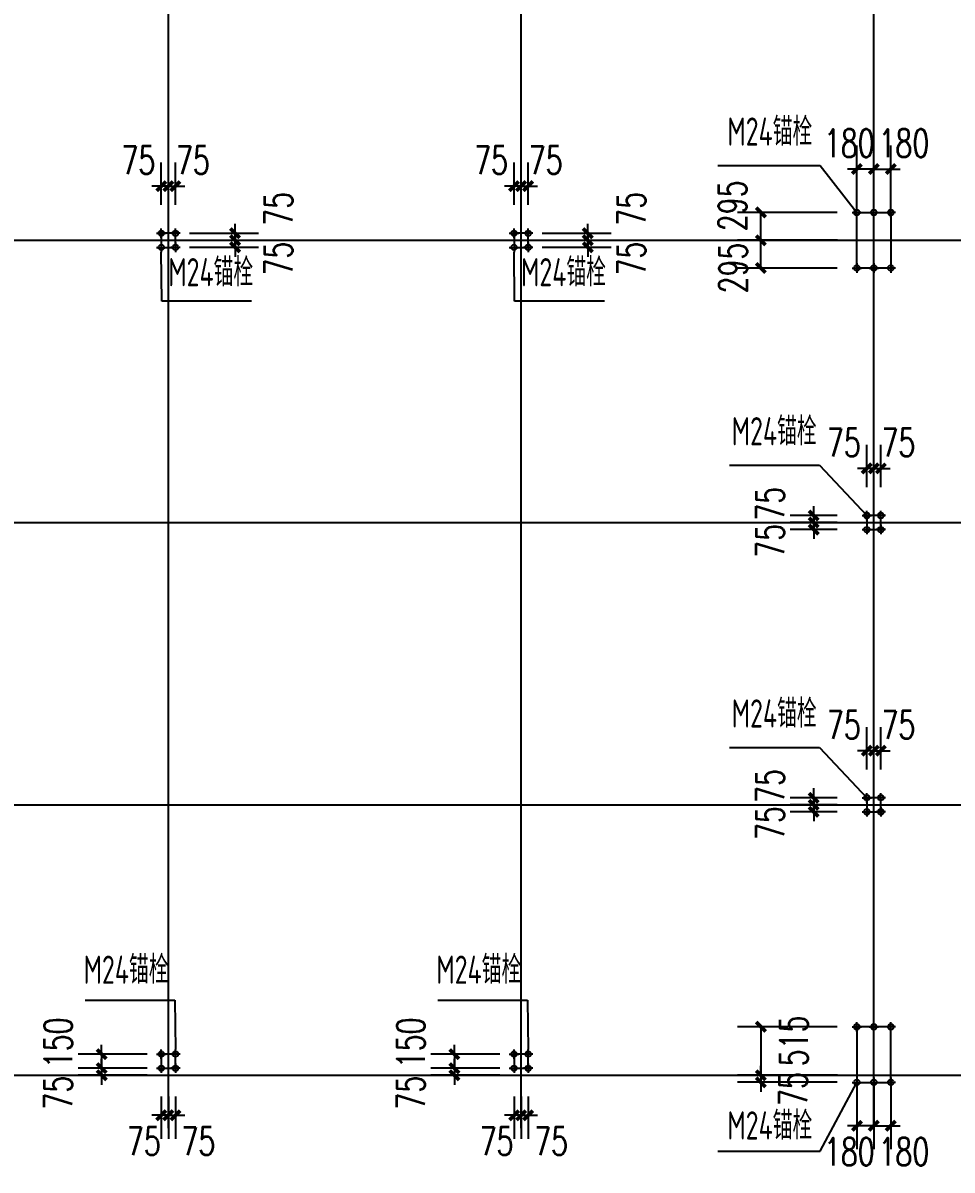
# Model space of a CAD drawing. Extents: x 180850 to 1399066, y 113487 to 334416.
# Drawn here: x 485339 to 505094, y 167147 to 191532 of the extents above; entities that cross this region are included whole.
import ezdxf
from ezdxf.enums import TextEntityAlignment as Align

# ---------------------------------------------------------------- set-up
doc = ezdxf.new("R2010")
doc.units = 0
doc.header["$LTSCALE"] = 1000
for name, color, linetype in [('AXIS', 3, 'Continuous'), ('DOTE', 1, 'Continuous'), ('TEXT', 7, 'Continuous')]:
    doc.layers.add(name, color=color, linetype=linetype)
doc.styles.add('_TCH_DIM_T3', font='SIMPLEX', dxfattribs={"width": 0.705882, "bigfont": 'GBCBIG'})
doc.styles.add('TSSD_Label', font='tssdeng.shx', dxfattribs={"width": 0.7, "bigfont": 'hztxt.shx'})
doc.dimstyles.new('TCH-200-2', dxfattribs={"dimtxt": 595, "dimasz": 200, "dimexe": 500, "dimexo": 600, "dimgap": 252.5, "dimtad": 1, "dimdec": 0, "dimlfac": 0.5, "dimzin": 0, "dimdsep": 46, "dimtxsty": '_TCH_DIM_T3', "dimblk": 'ARCHTICK', "dimcen": 0.09, "dimclrd": 124, "dimclre": 124, "dimclrt": 7, "dimazin": 2, "dimtfac": 1, "dimtdec": 0, "dimtix": 1, "dimtmove": 2, "dimatfit": 3, "dimfxl": 1, "dimtolj": 1, "dimtzin": 0, "dimarcsym": 0})

# ---------------------------------------------------------------- blocks, each defined once
blk = doc.blocks.new('_ArchTick')
at = {"color": 0, "linetype": 'ByBlock', "const_width": 0.4}
blk.add_lwpolyline([(-0.5, -0.5), (0.5, 0.5)], dxfattribs=at)
blk = doc.blocks.new('*D1100')
at = {"color": 124, "linetype": 'ByBlock', "lineweight": -2, "transparency": 16777216}
for p, q in [((502152, 181062), (502152, 181262)), ((502651, 181062), (501652, 181062)), ((502152, 181062), (502152, 180912)), ((502651, 180912), (501652, 180912)), ((502152, 180912), (502152, 180712))]:
    blk.add_line(p, q, dxfattribs=at)
at = {"layer": 'Defpoints', "color": 0, "linetype": 'ByBlock', "transparency": 16777216}
for p in [(503251, 181062), (502152, 180912), (503251, 180912)]:
    blk.add_point(p, dxfattribs=at)
at = {"color": 124, "linetype": 'ByBlock', "lineweight": -2, "transparency": 16777216, "xscale": 200, "yscale": 200, "zscale": 200}
for p, rotation in [((502152, 181062), 270), ((502152, 180912), 90)]:
    blk.add_blockref('_ArchTick', p, dxfattribs=dict(at, rotation=rotation))
at = {"color": 7, "linetype": 'ByBlock', "transparency": 16777216, "insert": (501226, 181311), "char_height": 595, "attachment_point": 5, "rotation": 90, "style": '_TCH_DIM_T3'}
blk.add_mtext('\\A1;75', dxfattribs=at)
blk = doc.blocks.new('*D1101')
at = {"color": 124, "linetype": 'ByBlock', "lineweight": -2, "transparency": 16777216}
for p, q in [((502152, 180912), (502152, 181112)), ((502651, 180912), (501652, 180912)), ((502651, 180762), (501652, 180762)), ((502152, 180762), (502152, 180912)), ((502152, 180762), (502152, 180562))]:
    blk.add_line(p, q, dxfattribs=at)
at = {"layer": 'Defpoints', "color": 0, "linetype": 'ByBlock', "transparency": 16777216}
for p in [(502152, 180912), (503251, 180912), (503251, 180762)]:
    blk.add_point(p, dxfattribs=at)
at = {"color": 124, "linetype": 'ByBlock', "lineweight": -2, "transparency": 16777216, "xscale": 200, "yscale": 200, "zscale": 200}
for p, rotation in [((502152, 180912), 270), ((502152, 180762), 90)]:
    blk.add_blockref('_ArchTick', p, dxfattribs=dict(at, rotation=rotation))
at = {"color": 7, "linetype": 'ByBlock', "transparency": 16777216, "insert": (501226, 180523), "char_height": 595, "attachment_point": 5, "rotation": 90, "style": '_TCH_DIM_T3'}
blk.add_mtext('\\A1;75', dxfattribs=at)
blk = doc.blocks.new('*D1102')
at = {"color": 124, "linetype": 'ByBlock', "lineweight": -2, "transparency": 16777216}
for p, q in [((503281, 181662), (503281, 182562)), ((503431, 181662), (503431, 182562)), ((503281, 182062), (503081, 182062)), ((503431, 182062), (503281, 182062)), ((503431, 182062), (503631, 182062))]:
    blk.add_line(p, q, dxfattribs=at)
at = {"layer": 'Defpoints', "color": 0, "linetype": 'ByBlock', "transparency": 16777216}
for p in [(503281, 182062), (503281, 181062), (503431, 181062)]:
    blk.add_point(p, dxfattribs=at)
at = {"color": 124, "linetype": 'ByBlock', "lineweight": -2, "transparency": 16777216, "xscale": 200, "yscale": 200, "zscale": 200}
blk.add_blockref('_ArchTick', (503281, 182062), dxfattribs=at)
at = {"color": 124, "linetype": 'ByBlock', "lineweight": -2, "transparency": 16777216, "xscale": 200, "yscale": 200, "zscale": 200, "rotation": 180}
blk.add_blockref('_ArchTick', (503431, 182062), dxfattribs=at)
at = {"color": 7, "linetype": 'ByBlock', "transparency": 16777216, "insert": (502793, 182612), "char_height": 595, "attachment_point": 5, "style": '_TCH_DIM_T3'}
blk.add_mtext('\\A1;75', dxfattribs=at)
blk = doc.blocks.new('*D1103')
at = {"color": 124, "linetype": 'ByBlock', "lineweight": -2, "transparency": 16777216}
for p, q in [((503431, 181662), (503431, 182562)), ((503581, 181662), (503581, 182562)), ((503431, 182062), (503231, 182062)), ((503431, 182062), (503581, 182062)), ((503581, 182062), (503781, 182062))]:
    blk.add_line(p, q, dxfattribs=at)
at = {"layer": 'Defpoints', "color": 0, "linetype": 'ByBlock', "transparency": 16777216}
for p in [(503581, 182062), (503431, 181062), (503581, 181062)]:
    blk.add_point(p, dxfattribs=at)
at = {"color": 124, "linetype": 'ByBlock', "lineweight": -2, "transparency": 16777216, "xscale": 200, "yscale": 200, "zscale": 200}
blk.add_blockref('_ArchTick', (503431, 182062), dxfattribs=at)
at = {"color": 124, "linetype": 'ByBlock', "lineweight": -2, "transparency": 16777216, "xscale": 200, "yscale": 200, "zscale": 200, "rotation": 180}
blk.add_blockref('_ArchTick', (503581, 182062), dxfattribs=at)
at = {"color": 7, "linetype": 'ByBlock', "transparency": 16777216, "insert": (503953, 182612), "char_height": 595, "attachment_point": 5, "style": '_TCH_DIM_T3'}
blk.add_mtext('\\A1;75', dxfattribs=at)
blk = doc.blocks.new('*D1108')
at = {"color": 124, "linetype": 'ByBlock', "lineweight": -2, "transparency": 16777216}
for p, q in [((502152, 175062), (502152, 175262)), ((502651, 175062), (501652, 175062)), ((502651, 174912), (501652, 174912)), ((502152, 175062), (502152, 174912)), ((502152, 174912), (502152, 174712))]:
    blk.add_line(p, q, dxfattribs=at)
at = {"layer": 'Defpoints', "color": 0, "linetype": 'ByBlock', "transparency": 16777216}
for p in [(502152, 174912), (503251, 175062), (503251, 174912)]:
    blk.add_point(p, dxfattribs=at)
at = {"color": 124, "linetype": 'ByBlock', "lineweight": -2, "transparency": 16777216, "xscale": 200, "yscale": 200, "zscale": 200}
for p, rotation in [((502152, 175062), 270), ((502152, 174912), 90)]:
    blk.add_blockref('_ArchTick', p, dxfattribs=dict(at, rotation=rotation))
at = {"color": 7, "linetype": 'ByBlock', "transparency": 16777216, "insert": (501226, 175311), "char_height": 595, "attachment_point": 5, "rotation": 90, "style": '_TCH_DIM_T3'}
blk.add_mtext('\\A1;75', dxfattribs=at)
blk = doc.blocks.new('*D1109')
at = {"color": 124, "linetype": 'ByBlock', "lineweight": -2, "transparency": 16777216}
for p, q in [((502152, 174912), (502152, 175112)), ((502651, 174912), (501652, 174912)), ((502152, 174762), (502152, 174912)), ((502651, 174762), (501652, 174762)), ((502152, 174762), (502152, 174562))]:
    blk.add_line(p, q, dxfattribs=at)
at = {"layer": 'Defpoints', "color": 0, "linetype": 'ByBlock', "transparency": 16777216}
for p in [(502152, 174912), (503251, 174912), (503251, 174762)]:
    blk.add_point(p, dxfattribs=at)
at = {"color": 124, "linetype": 'ByBlock', "lineweight": -2, "transparency": 16777216, "xscale": 200, "yscale": 200, "zscale": 200}
for p, rotation in [((502152, 174912), 270), ((502152, 174762), 90)]:
    blk.add_blockref('_ArchTick', p, dxfattribs=dict(at, rotation=rotation))
at = {"color": 7, "linetype": 'ByBlock', "transparency": 16777216, "insert": (501226, 174523), "char_height": 595, "attachment_point": 5, "rotation": 90, "style": '_TCH_DIM_T3'}
blk.add_mtext('\\A1;75', dxfattribs=at)
blk = doc.blocks.new('*D1110')
at = {"color": 124, "linetype": 'ByBlock', "lineweight": -2, "transparency": 16777216}
for p, q in [((503281, 175662), (503281, 176562)), ((503431, 175662), (503431, 176562)), ((503281, 176062), (503081, 176062)), ((503431, 176062), (503281, 176062)), ((503431, 176062), (503631, 176062))]:
    blk.add_line(p, q, dxfattribs=at)
at = {"layer": 'Defpoints', "color": 0, "linetype": 'ByBlock', "transparency": 16777216}
for p in [(503281, 176062), (503281, 175062), (503431, 175062)]:
    blk.add_point(p, dxfattribs=at)
at = {"color": 124, "linetype": 'ByBlock', "lineweight": -2, "transparency": 16777216, "xscale": 200, "yscale": 200, "zscale": 200}
blk.add_blockref('_ArchTick', (503281, 176062), dxfattribs=at)
at = {"color": 124, "linetype": 'ByBlock', "lineweight": -2, "transparency": 16777216, "xscale": 200, "yscale": 200, "zscale": 200, "rotation": 180}
blk.add_blockref('_ArchTick', (503431, 176062), dxfattribs=at)
at = {"color": 7, "linetype": 'ByBlock', "transparency": 16777216, "insert": (502793, 176612), "char_height": 595, "attachment_point": 5, "style": '_TCH_DIM_T3'}
blk.add_mtext('\\A1;75', dxfattribs=at)
blk = doc.blocks.new('*D1111')
at = {"color": 124, "linetype": 'ByBlock', "lineweight": -2, "transparency": 16777216}
for p, q in [((503431, 175662), (503431, 176562)), ((503581, 175662), (503581, 176562)), ((503431, 176062), (503231, 176062)), ((503431, 176062), (503581, 176062)), ((503581, 176062), (503781, 176062))]:
    blk.add_line(p, q, dxfattribs=at)
at = {"layer": 'Defpoints', "color": 0, "linetype": 'ByBlock', "transparency": 16777216}
for p in [(503581, 176062), (503431, 175062), (503581, 175062)]:
    blk.add_point(p, dxfattribs=at)
at = {"color": 124, "linetype": 'ByBlock', "lineweight": -2, "transparency": 16777216, "xscale": 200, "yscale": 200, "zscale": 200}
blk.add_blockref('_ArchTick', (503431, 176062), dxfattribs=at)
at = {"color": 124, "linetype": 'ByBlock', "lineweight": -2, "transparency": 16777216, "xscale": 200, "yscale": 200, "zscale": 200, "rotation": 180}
blk.add_blockref('_ArchTick', (503581, 176062), dxfattribs=at)
at = {"color": 7, "linetype": 'ByBlock', "transparency": 16777216, "insert": (503953, 176612), "char_height": 595, "attachment_point": 5, "style": '_TCH_DIM_T3'}
blk.add_mtext('\\A1;75', dxfattribs=at)
blk = doc.blocks.new('*D1126')
at = {"color": 124, "linetype": 'ByBlock', "lineweight": -2, "transparency": 16777216}
for p, q in [((501029, 169162), (501029, 169362)), ((502661, 169162), (500529, 169162)), ((502651, 169012), (500529, 169012)), ((501029, 169162), (501029, 169012)), ((501029, 169012), (501029, 168812))]:
    blk.add_line(p, q, dxfattribs=at)
at = {"layer": 'Defpoints', "color": 0, "linetype": 'ByBlock', "transparency": 16777216}
for p in [(501029, 169012), (503251, 169012), (503261, 169162)]:
    blk.add_point(p, dxfattribs=at)
at = {"color": 124, "linetype": 'ByBlock', "lineweight": -2, "transparency": 16777216, "xscale": 200, "yscale": 200, "zscale": 200}
for p, rotation in [((501029, 169162), 270), ((501029, 169012), 90)]:
    blk.add_blockref('_ArchTick', p, dxfattribs=dict(at, rotation=rotation))
at = {"color": 7, "linetype": 'ByBlock', "transparency": 16777216, "insert": (501714, 168869), "char_height": 595, "attachment_point": 5, "rotation": 90, "style": '_TCH_DIM_T3'}
blk.add_mtext('\\A1;75', dxfattribs=at)
blk = doc.blocks.new('*D1127')
at = {"color": 124, "linetype": 'ByBlock', "lineweight": -2, "transparency": 16777216}
for p, q in [((502651, 170192), (500529, 170192)), ((501029, 170192), (501029, 169162)), ((502651, 169162), (500529, 169162))]:
    blk.add_line(p, q, dxfattribs=at)
at = {"layer": 'Defpoints', "color": 0, "linetype": 'ByBlock', "transparency": 16777216}
for p in [(503251, 170192), (501029, 169162), (503251, 169162)]:
    blk.add_point(p, dxfattribs=at)
at = {"color": 124, "linetype": 'ByBlock', "lineweight": -2, "transparency": 16777216, "xscale": 200, "yscale": 200, "zscale": 200}
for p, rotation in [((501029, 170192), 90), ((501029, 169162), 270)]:
    blk.add_blockref('_ArchTick', p, dxfattribs=dict(at, rotation=rotation))
at = {"color": 7, "linetype": 'ByBlock', "transparency": 16777216, "insert": (501728, 169892), "char_height": 595, "attachment_point": 5, "rotation": 90, "style": '_TCH_DIM_T3'}
blk.add_mtext('\\A1;515', dxfattribs=at)
blk = doc.blocks.new('*D1128')
at = {"color": 124, "linetype": 'ByBlock', "lineweight": -2, "transparency": 16777216}
for p, q in [((503431, 168912), (503431, 167588)), ((503791, 168912), (503791, 167588)), ((503431, 168088), (503231, 168088)), ((503431, 168088), (503791, 168088)), ((503791, 168088), (503991, 168088))]:
    blk.add_line(p, q, dxfattribs=at)
at = {"layer": 'Defpoints', "color": 0, "linetype": 'ByBlock', "transparency": 16777216}
for p in [(503431, 169512), (503791, 169512), (503791, 168088)]:
    blk.add_point(p, dxfattribs=at)
at = {"color": 124, "linetype": 'ByBlock', "lineweight": -2, "transparency": 16777216, "xscale": 200, "yscale": 200, "zscale": 200}
blk.add_blockref('_ArchTick', (503431, 168088), dxfattribs=at)
at = {"color": 124, "linetype": 'ByBlock', "lineweight": -2, "transparency": 16777216, "xscale": 200, "yscale": 200, "zscale": 200, "rotation": 180}
blk.add_blockref('_ArchTick', (503791, 168088), dxfattribs=at)
at = {"color": 7, "linetype": 'ByBlock', "transparency": 16777216, "insert": (504069, 167538), "char_height": 595, "attachment_point": 5, "style": '_TCH_DIM_T3'}
blk.add_mtext('\\A1;180', dxfattribs=at)
blk = doc.blocks.new('*D1129')
at = {"color": 124, "linetype": 'ByBlock', "lineweight": -2, "transparency": 16777216}
for p, q in [((503071, 168912), (503071, 167588)), ((503431, 168912), (503431, 167588)), ((503071, 168088), (502871, 168088)), ((503431, 168088), (503071, 168088)), ((503431, 168088), (503631, 168088))]:
    blk.add_line(p, q, dxfattribs=at)
at = {"layer": 'Defpoints', "color": 0, "linetype": 'ByBlock', "transparency": 16777216}
for p in [(503071, 169512), (503431, 169512), (503071, 168088)]:
    blk.add_point(p, dxfattribs=at)
at = {"color": 124, "linetype": 'ByBlock', "lineweight": -2, "transparency": 16777216, "xscale": 200, "yscale": 200, "zscale": 200}
blk.add_blockref('_ArchTick', (503071, 168088), dxfattribs=at)
at = {"color": 124, "linetype": 'ByBlock', "lineweight": -2, "transparency": 16777216, "xscale": 200, "yscale": 200, "zscale": 200, "rotation": 180}
blk.add_blockref('_ArchTick', (503431, 168088), dxfattribs=at)
at = {"color": 7, "linetype": 'ByBlock', "transparency": 16777216, "insert": (502909, 167538), "char_height": 595, "attachment_point": 5, "style": '_TCH_DIM_T3'}
blk.add_mtext('\\A1;180', dxfattribs=at)
blk = doc.blocks.new('*D1139')
at = {"color": 124, "linetype": 'ByBlock', "lineweight": -2, "transparency": 16777216}
for p, q in [((502651, 187502), (500529, 187502)), ((501029, 186912), (501029, 187502)), ((502661, 186912), (500529, 186912))]:
    blk.add_line(p, q, dxfattribs=at)
at = {"layer": 'Defpoints', "color": 0, "linetype": 'ByBlock', "transparency": 16777216}
for p in [(501029, 187502), (503251, 187502), (503261, 186912)]:
    blk.add_point(p, dxfattribs=at)
at = {"color": 124, "linetype": 'ByBlock', "lineweight": -2, "transparency": 16777216, "xscale": 200, "yscale": 200, "zscale": 200}
for p, rotation in [((501029, 187502), 90), ((501029, 186912), 270)]:
    blk.add_blockref('_ArchTick', p, dxfattribs=dict(at, rotation=rotation))
at = {"color": 7, "linetype": 'ByBlock', "transparency": 16777216, "insert": (500427, 187644), "char_height": 595, "attachment_point": 5, "rotation": 90, "style": '_TCH_DIM_T3'}
blk.add_mtext('\\A1;295', dxfattribs=at)
blk = doc.blocks.new('*D1140')
at = {"color": 124, "linetype": 'ByBlock', "lineweight": -2, "transparency": 16777216}
for p, q in [((502651, 186912), (500529, 186912)), ((501029, 186322), (501029, 186912)), ((502651, 186322), (500529, 186322))]:
    blk.add_line(p, q, dxfattribs=at)
at = {"layer": 'Defpoints', "color": 0, "linetype": 'ByBlock', "transparency": 16777216}
for p in [(501029, 186912), (503251, 186912), (503251, 186322)]:
    blk.add_point(p, dxfattribs=at)
at = {"color": 124, "linetype": 'ByBlock', "lineweight": -2, "transparency": 16777216, "xscale": 200, "yscale": 200, "zscale": 200}
for p, rotation in [((501029, 186912), 90), ((501029, 186322), 270)]:
    blk.add_blockref('_ArchTick', p, dxfattribs=dict(at, rotation=rotation))
at = {"color": 7, "linetype": 'ByBlock', "transparency": 16777216, "insert": (500440, 186322), "char_height": 595, "attachment_point": 5, "rotation": 90, "style": '_TCH_DIM_T3'}
blk.add_mtext('\\A1;295', dxfattribs=at)
blk = doc.blocks.new('*D1141')
at = {"color": 124, "linetype": 'ByBlock', "lineweight": -2, "transparency": 16777216}
for p, q in [((503431, 187602), (503431, 188926)), ((503791, 187602), (503791, 188926)), ((503431, 188426), (503231, 188426)), ((503431, 188426), (503791, 188426)), ((503791, 188426), (503991, 188426))]:
    blk.add_line(p, q, dxfattribs=at)
at = {"layer": 'Defpoints', "color": 0, "linetype": 'ByBlock', "transparency": 16777216}
for p in [(503791, 188426), (503431, 187002), (503791, 187002)]:
    blk.add_point(p, dxfattribs=at)
at = {"color": 124, "linetype": 'ByBlock', "lineweight": -2, "transparency": 16777216, "xscale": 200, "yscale": 200, "zscale": 200}
blk.add_blockref('_ArchTick', (503431, 188426), dxfattribs=at)
at = {"color": 124, "linetype": 'ByBlock', "lineweight": -2, "transparency": 16777216, "xscale": 200, "yscale": 200, "zscale": 200, "rotation": 180}
blk.add_blockref('_ArchTick', (503791, 188426), dxfattribs=at)
at = {"color": 7, "linetype": 'ByBlock', "transparency": 16777216, "insert": (504069, 188976), "char_height": 595, "attachment_point": 5, "style": '_TCH_DIM_T3'}
blk.add_mtext('\\A1;180', dxfattribs=at)
blk = doc.blocks.new('*D1142')
at = {"color": 124, "linetype": 'ByBlock', "lineweight": -2, "transparency": 16777216}
for p, q in [((503071, 187602), (503071, 188926)), ((503431, 187602), (503431, 188926)), ((503071, 188426), (502871, 188426)), ((503431, 188426), (503071, 188426)), ((503431, 188426), (503631, 188426))]:
    blk.add_line(p, q, dxfattribs=at)
at = {"layer": 'Defpoints', "color": 0, "linetype": 'ByBlock', "transparency": 16777216}
for p in [(503071, 188426), (503071, 187002), (503431, 187002)]:
    blk.add_point(p, dxfattribs=at)
at = {"color": 124, "linetype": 'ByBlock', "lineweight": -2, "transparency": 16777216, "xscale": 200, "yscale": 200, "zscale": 200}
blk.add_blockref('_ArchTick', (503071, 188426), dxfattribs=at)
at = {"color": 124, "linetype": 'ByBlock', "lineweight": -2, "transparency": 16777216, "xscale": 200, "yscale": 200, "zscale": 200, "rotation": 180}
blk.add_blockref('_ArchTick', (503431, 188426), dxfattribs=at)
at = {"color": 7, "linetype": 'ByBlock', "transparency": 16777216, "insert": (502909, 188976), "char_height": 595, "attachment_point": 5, "style": '_TCH_DIM_T3'}
blk.add_mtext('\\A1;180', dxfattribs=at)
blk = doc.blocks.new('*D1149')
at = {"color": 124, "linetype": 'ByBlock', "lineweight": -2, "transparency": 16777216}
for p, q in [((494513, 169312), (494513, 169512)), ((495481, 169312), (494013, 169312)), ((494513, 169312), (494513, 169162)), ((495481, 169162), (494013, 169162)), ((494513, 169162), (494513, 168962))]:
    blk.add_line(p, q, dxfattribs=at)
at = {"layer": 'Defpoints', "color": 0, "linetype": 'ByBlock', "transparency": 16777216}
for p in [(496081, 169312), (494513, 169162), (496081, 169162)]:
    blk.add_point(p, dxfattribs=at)
at = {"color": 124, "linetype": 'ByBlock', "lineweight": -2, "transparency": 16777216, "xscale": 200, "yscale": 200, "zscale": 200}
for p, rotation in [((494513, 169312), 270), ((494513, 169162), 90)]:
    blk.add_blockref('_ArchTick', p, dxfattribs=dict(at, rotation=rotation))
at = {"color": 7, "linetype": 'ByBlock', "transparency": 16777216, "insert": (493587, 168792), "char_height": 595, "attachment_point": 5, "rotation": 90, "style": '_TCH_DIM_T3'}
blk.add_mtext('\\A1;75', dxfattribs=at)
blk = doc.blocks.new('*D1150')
at = {"color": 124, "linetype": 'ByBlock', "lineweight": -2, "transparency": 16777216}
for p, q in [((494513, 169612), (494513, 169812)), ((495481, 169612), (494013, 169612)), ((494513, 169612), (494513, 169312)), ((495481, 169312), (494013, 169312)), ((494513, 169312), (494513, 169112))]:
    blk.add_line(p, q, dxfattribs=at)
at = {"layer": 'Defpoints', "color": 0, "linetype": 'ByBlock', "transparency": 16777216}
for p in [(496081, 169612), (494513, 169312), (496081, 169312)]:
    blk.add_point(p, dxfattribs=at)
at = {"color": 124, "linetype": 'ByBlock', "lineweight": -2, "transparency": 16777216, "xscale": 200, "yscale": 200, "zscale": 200}
for p, rotation in [((494513, 169612), 270), ((494513, 169312), 90)]:
    blk.add_blockref('_ArchTick', p, dxfattribs=dict(at, rotation=rotation))
at = {"color": 7, "linetype": 'ByBlock', "transparency": 16777216, "insert": (493587, 169850), "char_height": 595, "attachment_point": 5, "rotation": 90, "style": '_TCH_DIM_T3'}
blk.add_mtext('\\A1;150', dxfattribs=at)
blk = doc.blocks.new('*D1151')
at = {"color": 124, "linetype": 'ByBlock', "lineweight": -2, "transparency": 16777216}
for p, q in [((495931, 168712), (495931, 167811)), ((496081, 168712), (496081, 167811)), ((495931, 168311), (495731, 168311)), ((495931, 168311), (496081, 168311)), ((496081, 168311), (496281, 168311))]:
    blk.add_line(p, q, dxfattribs=at)
at = {"layer": 'Defpoints', "color": 0, "linetype": 'ByBlock', "transparency": 16777216}
for p in [(495931, 169312), (496081, 169312), (496081, 168311)]:
    blk.add_point(p, dxfattribs=at)
at = {"color": 124, "linetype": 'ByBlock', "lineweight": -2, "transparency": 16777216, "xscale": 200, "yscale": 200, "zscale": 200}
blk.add_blockref('_ArchTick', (495931, 168311), dxfattribs=at)
at = {"color": 124, "linetype": 'ByBlock', "lineweight": -2, "transparency": 16777216, "xscale": 200, "yscale": 200, "zscale": 200, "rotation": 180}
blk.add_blockref('_ArchTick', (496081, 168311), dxfattribs=at)
at = {"color": 7, "linetype": 'ByBlock', "transparency": 16777216, "insert": (496569, 167761), "char_height": 595, "attachment_point": 5, "style": '_TCH_DIM_T3'}
blk.add_mtext('\\A1;75', dxfattribs=at)
blk = doc.blocks.new('*D1152')
at = {"color": 124, "linetype": 'ByBlock', "lineweight": -2, "transparency": 16777216}
for p, q in [((495781, 168712), (495781, 167811)), ((495931, 168712), (495931, 167811)), ((495781, 168311), (495581, 168311)), ((495931, 168311), (495781, 168311)), ((495931, 168311), (496131, 168311))]:
    blk.add_line(p, q, dxfattribs=at)
at = {"layer": 'Defpoints', "color": 0, "linetype": 'ByBlock', "transparency": 16777216}
for p in [(495781, 169312), (495931, 169312), (495781, 168311)]:
    blk.add_point(p, dxfattribs=at)
at = {"color": 124, "linetype": 'ByBlock', "lineweight": -2, "transparency": 16777216, "xscale": 200, "yscale": 200, "zscale": 200}
blk.add_blockref('_ArchTick', (495781, 168311), dxfattribs=at)
at = {"color": 124, "linetype": 'ByBlock', "lineweight": -2, "transparency": 16777216, "xscale": 200, "yscale": 200, "zscale": 200, "rotation": 180}
blk.add_blockref('_ArchTick', (495931, 168311), dxfattribs=at)
at = {"color": 7, "linetype": 'ByBlock', "transparency": 16777216, "insert": (495409, 167761), "char_height": 595, "attachment_point": 5, "style": '_TCH_DIM_T3'}
blk.add_mtext('\\A1;75', dxfattribs=at)
blk = doc.blocks.new('*D1153')
at = {"color": 124, "linetype": 'ByBlock', "lineweight": -2, "transparency": 16777216}
for p, q in [((496381, 187062), (497849, 187062)), ((497349, 187062), (497349, 187262)), ((497349, 187062), (497349, 186912)), ((496381, 186912), (497849, 186912)), ((497349, 186912), (497349, 186712))]:
    blk.add_line(p, q, dxfattribs=at)
at = {"layer": 'Defpoints', "color": 0, "linetype": 'ByBlock', "transparency": 16777216}
for p in [(495781, 187062), (495781, 186912), (497349, 186912)]:
    blk.add_point(p, dxfattribs=at)
at = {"color": 124, "linetype": 'ByBlock', "lineweight": -2, "transparency": 16777216, "xscale": 200, "yscale": 200, "zscale": 200}
for p, rotation in [((497349, 187062), 270), ((497349, 186912), 90)]:
    blk.add_blockref('_ArchTick', p, dxfattribs=dict(at, rotation=rotation))
at = {"color": 7, "linetype": 'ByBlock', "transparency": 16777216, "insert": (498275, 187581), "char_height": 595, "attachment_point": 5, "rotation": 90, "style": '_TCH_DIM_T3'}
blk.add_mtext('\\A1;75', dxfattribs=at)
blk = doc.blocks.new('*D1154')
at = {"color": 124, "linetype": 'ByBlock', "lineweight": -2, "transparency": 16777216}
for p, q in [((497349, 186912), (497349, 187112)), ((496381, 186912), (497849, 186912)), ((497349, 186762), (497349, 186912)), ((496381, 186762), (497849, 186762)), ((497349, 186762), (497349, 186562))]:
    blk.add_line(p, q, dxfattribs=at)
at = {"layer": 'Defpoints', "color": 0, "linetype": 'ByBlock', "transparency": 16777216}
for p in [(495781, 186912), (497349, 186912), (495781, 186762)]:
    blk.add_point(p, dxfattribs=at)
at = {"color": 124, "linetype": 'ByBlock', "lineweight": -2, "transparency": 16777216, "xscale": 200, "yscale": 200, "zscale": 200}
for p, rotation in [((497349, 186912), 270), ((497349, 186762), 90)]:
    blk.add_blockref('_ArchTick', p, dxfattribs=dict(at, rotation=rotation))
at = {"color": 7, "linetype": 'ByBlock', "transparency": 16777216, "insert": (498275, 186523), "char_height": 595, "attachment_point": 5, "rotation": 90, "style": '_TCH_DIM_T3'}
blk.add_mtext('\\A1;75', dxfattribs=at)
blk = doc.blocks.new('*D1155')
at = {"color": 124, "linetype": 'ByBlock', "lineweight": -2, "transparency": 16777216}
for p, q in [((495781, 187662), (495781, 188562)), ((495931, 187662), (495931, 188562)), ((495781, 188062), (495581, 188062)), ((495931, 188062), (495781, 188062)), ((495931, 188062), (496131, 188062))]:
    blk.add_line(p, q, dxfattribs=at)
at = {"layer": 'Defpoints', "color": 0, "linetype": 'ByBlock', "transparency": 16777216}
for p in [(495781, 188062), (495781, 187062), (495931, 187062)]:
    blk.add_point(p, dxfattribs=at)
at = {"color": 124, "linetype": 'ByBlock', "lineweight": -2, "transparency": 16777216, "xscale": 200, "yscale": 200, "zscale": 200}
blk.add_blockref('_ArchTick', (495781, 188062), dxfattribs=at)
at = {"color": 124, "linetype": 'ByBlock', "lineweight": -2, "transparency": 16777216, "xscale": 200, "yscale": 200, "zscale": 200, "rotation": 180}
blk.add_blockref('_ArchTick', (495931, 188062), dxfattribs=at)
at = {"color": 7, "linetype": 'ByBlock', "transparency": 16777216, "insert": (495293, 188612), "char_height": 595, "attachment_point": 5, "style": '_TCH_DIM_T3'}
blk.add_mtext('\\A1;75', dxfattribs=at)
blk = doc.blocks.new('*D1156')
at = {"color": 124, "linetype": 'ByBlock', "lineweight": -2, "transparency": 16777216}
for p, q in [((495931, 187662), (495931, 188562)), ((496081, 187662), (496081, 188562)), ((495931, 188062), (495731, 188062)), ((495931, 188062), (496081, 188062)), ((496081, 188062), (496281, 188062))]:
    blk.add_line(p, q, dxfattribs=at)
at = {"layer": 'Defpoints', "color": 0, "linetype": 'ByBlock', "transparency": 16777216}
for p in [(496081, 188062), (495931, 187062), (496081, 187062)]:
    blk.add_point(p, dxfattribs=at)
at = {"color": 124, "linetype": 'ByBlock', "lineweight": -2, "transparency": 16777216, "xscale": 200, "yscale": 200, "zscale": 200}
blk.add_blockref('_ArchTick', (495931, 188062), dxfattribs=at)
at = {"color": 124, "linetype": 'ByBlock', "lineweight": -2, "transparency": 16777216, "xscale": 200, "yscale": 200, "zscale": 200, "rotation": 180}
blk.add_blockref('_ArchTick', (496081, 188062), dxfattribs=at)
at = {"color": 7, "linetype": 'ByBlock', "transparency": 16777216, "insert": (496453, 188612), "char_height": 595, "attachment_point": 5, "style": '_TCH_DIM_T3'}
blk.add_mtext('\\A1;75', dxfattribs=at)
blk = doc.blocks.new('*D1161')
at = {"color": 124, "linetype": 'ByBlock', "lineweight": -2, "transparency": 16777216}
for p, q in [((487013, 169312), (487013, 169512)), ((487981, 169312), (486513, 169312)), ((487013, 169312), (487013, 169162)), ((487981, 169162), (486513, 169162)), ((487013, 169162), (487013, 168962))]:
    blk.add_line(p, q, dxfattribs=at)
at = {"layer": 'Defpoints', "color": 0, "linetype": 'ByBlock', "transparency": 16777216}
for p in [(488581, 169312), (487013, 169162), (488581, 169162)]:
    blk.add_point(p, dxfattribs=at)
at = {"color": 124, "linetype": 'ByBlock', "lineweight": -2, "transparency": 16777216, "xscale": 200, "yscale": 200, "zscale": 200}
for p, rotation in [((487013, 169312), 270), ((487013, 169162), 90)]:
    blk.add_blockref('_ArchTick', p, dxfattribs=dict(at, rotation=rotation))
at = {"color": 7, "linetype": 'ByBlock', "transparency": 16777216, "insert": (486087, 168792), "char_height": 595, "attachment_point": 5, "rotation": 90, "style": '_TCH_DIM_T3'}
blk.add_mtext('\\A1;75', dxfattribs=at)
blk = doc.blocks.new('*D1162')
at = {"color": 124, "linetype": 'ByBlock', "lineweight": -2, "transparency": 16777216}
for p, q in [((487013, 169612), (487013, 169812)), ((487981, 169612), (486513, 169612)), ((487013, 169612), (487013, 169312)), ((487981, 169312), (486513, 169312)), ((487013, 169312), (487013, 169112))]:
    blk.add_line(p, q, dxfattribs=at)
at = {"layer": 'Defpoints', "color": 0, "linetype": 'ByBlock', "transparency": 16777216}
for p in [(488581, 169612), (487013, 169312), (488581, 169312)]:
    blk.add_point(p, dxfattribs=at)
at = {"color": 124, "linetype": 'ByBlock', "lineweight": -2, "transparency": 16777216, "xscale": 200, "yscale": 200, "zscale": 200}
for p, rotation in [((487013, 169612), 270), ((487013, 169312), 90)]:
    blk.add_blockref('_ArchTick', p, dxfattribs=dict(at, rotation=rotation))
at = {"color": 7, "linetype": 'ByBlock', "transparency": 16777216, "insert": (486087, 169850), "char_height": 595, "attachment_point": 5, "rotation": 90, "style": '_TCH_DIM_T3'}
blk.add_mtext('\\A1;150', dxfattribs=at)
blk = doc.blocks.new('*D1163')
at = {"color": 124, "linetype": 'ByBlock', "lineweight": -2, "transparency": 16777216}
for p, q in [((488431, 168712), (488431, 167811)), ((488581, 168712), (488581, 167811)), ((488431, 168311), (488231, 168311)), ((488431, 168311), (488581, 168311)), ((488581, 168311), (488781, 168311))]:
    blk.add_line(p, q, dxfattribs=at)
at = {"layer": 'Defpoints', "color": 0, "linetype": 'ByBlock', "transparency": 16777216}
for p in [(488431, 169312), (488581, 169312), (488581, 168311)]:
    blk.add_point(p, dxfattribs=at)
at = {"color": 124, "linetype": 'ByBlock', "lineweight": -2, "transparency": 16777216, "xscale": 200, "yscale": 200, "zscale": 200}
blk.add_blockref('_ArchTick', (488431, 168311), dxfattribs=at)
at = {"color": 124, "linetype": 'ByBlock', "lineweight": -2, "transparency": 16777216, "xscale": 200, "yscale": 200, "zscale": 200, "rotation": 180}
blk.add_blockref('_ArchTick', (488581, 168311), dxfattribs=at)
at = {"color": 7, "linetype": 'ByBlock', "transparency": 16777216, "insert": (489069, 167761), "char_height": 595, "attachment_point": 5, "style": '_TCH_DIM_T3'}
blk.add_mtext('\\A1;75', dxfattribs=at)
blk = doc.blocks.new('*D1164')
at = {"color": 124, "linetype": 'ByBlock', "lineweight": -2, "transparency": 16777216}
for p, q in [((488281, 168712), (488281, 167811)), ((488431, 168712), (488431, 167811)), ((488281, 168311), (488081, 168311)), ((488431, 168311), (488281, 168311)), ((488431, 168311), (488631, 168311))]:
    blk.add_line(p, q, dxfattribs=at)
at = {"layer": 'Defpoints', "color": 0, "linetype": 'ByBlock', "transparency": 16777216}
for p in [(488281, 169312), (488431, 169312), (488281, 168311)]:
    blk.add_point(p, dxfattribs=at)
at = {"color": 124, "linetype": 'ByBlock', "lineweight": -2, "transparency": 16777216, "xscale": 200, "yscale": 200, "zscale": 200}
blk.add_blockref('_ArchTick', (488281, 168311), dxfattribs=at)
at = {"color": 124, "linetype": 'ByBlock', "lineweight": -2, "transparency": 16777216, "xscale": 200, "yscale": 200, "zscale": 200, "rotation": 180}
blk.add_blockref('_ArchTick', (488431, 168311), dxfattribs=at)
at = {"color": 7, "linetype": 'ByBlock', "transparency": 16777216, "insert": (487909, 167761), "char_height": 595, "attachment_point": 5, "style": '_TCH_DIM_T3'}
blk.add_mtext('\\A1;75', dxfattribs=at)
blk = doc.blocks.new('*D1165')
at = {"color": 124, "linetype": 'ByBlock', "lineweight": -2, "transparency": 16777216}
for p, q in [((488881, 187062), (490349, 187062)), ((489849, 187062), (489849, 187262)), ((489849, 187062), (489849, 186912)), ((488881, 186912), (490349, 186912)), ((489849, 186912), (489849, 186712))]:
    blk.add_line(p, q, dxfattribs=at)
at = {"layer": 'Defpoints', "color": 0, "linetype": 'ByBlock', "transparency": 16777216}
for p in [(488281, 187062), (488281, 186912), (489849, 186912)]:
    blk.add_point(p, dxfattribs=at)
at = {"color": 124, "linetype": 'ByBlock', "lineweight": -2, "transparency": 16777216, "xscale": 200, "yscale": 200, "zscale": 200}
for p, rotation in [((489849, 187062), 270), ((489849, 186912), 90)]:
    blk.add_blockref('_ArchTick', p, dxfattribs=dict(at, rotation=rotation))
at = {"color": 7, "linetype": 'ByBlock', "transparency": 16777216, "insert": (490775, 187581), "char_height": 595, "attachment_point": 5, "rotation": 90, "style": '_TCH_DIM_T3'}
blk.add_mtext('\\A1;75', dxfattribs=at)
blk = doc.blocks.new('*D1166')
at = {"color": 124, "linetype": 'ByBlock', "lineweight": -2, "transparency": 16777216}
for p, q in [((489849, 186912), (489849, 187112)), ((488881, 186912), (490349, 186912)), ((489849, 186762), (489849, 186912)), ((488881, 186762), (490349, 186762)), ((489849, 186762), (489849, 186562))]:
    blk.add_line(p, q, dxfattribs=at)
at = {"layer": 'Defpoints', "color": 0, "linetype": 'ByBlock', "transparency": 16777216}
for p in [(488281, 186912), (489849, 186912), (488281, 186762)]:
    blk.add_point(p, dxfattribs=at)
at = {"color": 124, "linetype": 'ByBlock', "lineweight": -2, "transparency": 16777216, "xscale": 200, "yscale": 200, "zscale": 200}
for p, rotation in [((489849, 186912), 270), ((489849, 186762), 90)]:
    blk.add_blockref('_ArchTick', p, dxfattribs=dict(at, rotation=rotation))
at = {"color": 7, "linetype": 'ByBlock', "transparency": 16777216, "insert": (490775, 186523), "char_height": 595, "attachment_point": 5, "rotation": 90, "style": '_TCH_DIM_T3'}
blk.add_mtext('\\A1;75', dxfattribs=at)
blk = doc.blocks.new('*D1167')
at = {"color": 124, "linetype": 'ByBlock', "lineweight": -2, "transparency": 16777216}
for p, q in [((488281, 187662), (488281, 188562)), ((488431, 187662), (488431, 188562)), ((488281, 188062), (488081, 188062)), ((488431, 188062), (488281, 188062)), ((488431, 188062), (488631, 188062))]:
    blk.add_line(p, q, dxfattribs=at)
at = {"layer": 'Defpoints', "color": 0, "linetype": 'ByBlock', "transparency": 16777216}
for p in [(488281, 188062), (488281, 187062), (488431, 187062)]:
    blk.add_point(p, dxfattribs=at)
at = {"color": 124, "linetype": 'ByBlock', "lineweight": -2, "transparency": 16777216, "xscale": 200, "yscale": 200, "zscale": 200}
blk.add_blockref('_ArchTick', (488281, 188062), dxfattribs=at)
at = {"color": 124, "linetype": 'ByBlock', "lineweight": -2, "transparency": 16777216, "xscale": 200, "yscale": 200, "zscale": 200, "rotation": 180}
blk.add_blockref('_ArchTick', (488431, 188062), dxfattribs=at)
at = {"color": 7, "linetype": 'ByBlock', "transparency": 16777216, "insert": (487793, 188612), "char_height": 595, "attachment_point": 5, "style": '_TCH_DIM_T3'}
blk.add_mtext('\\A1;75', dxfattribs=at)
blk = doc.blocks.new('*D1168')
at = {"color": 124, "linetype": 'ByBlock', "lineweight": -2, "transparency": 16777216}
for p, q in [((488431, 187662), (488431, 188562)), ((488581, 187662), (488581, 188562)), ((488431, 188062), (488231, 188062)), ((488431, 188062), (488581, 188062)), ((488581, 188062), (488781, 188062))]:
    blk.add_line(p, q, dxfattribs=at)
at = {"layer": 'Defpoints', "color": 0, "linetype": 'ByBlock', "transparency": 16777216}
for p in [(488581, 188062), (488431, 187062), (488581, 187062)]:
    blk.add_point(p, dxfattribs=at)
at = {"color": 124, "linetype": 'ByBlock', "lineweight": -2, "transparency": 16777216, "xscale": 200, "yscale": 200, "zscale": 200}
blk.add_blockref('_ArchTick', (488431, 188062), dxfattribs=at)
at = {"color": 124, "linetype": 'ByBlock', "lineweight": -2, "transparency": 16777216, "xscale": 200, "yscale": 200, "zscale": 200, "rotation": 180}
blk.add_blockref('_ArchTick', (488581, 188062), dxfattribs=at)
at = {"color": 7, "linetype": 'ByBlock', "transparency": 16777216, "insert": (488953, 188612), "char_height": 595, "attachment_point": 5, "style": '_TCH_DIM_T3'}
blk.add_mtext('\\A1;75', dxfattribs=at)

msp = doc.modelspace()

# ---------------------------------------------------------------- linework, layer by layer
for centre in [(503071.08, 187501.63), (503431.08, 187501.63), (503791.08, 187501.63), (488281.08, 187061.63), (488581.08, 187061.63), (495781.08, 187061.63), (496081.08, 187061.63), (488281.08, 186761.63), (488581.08, 186761.63), (495781.08, 186761.63), (496081.08, 186761.63), (503071.08, 186321.63), (503431.08, 186321.63), (503791.08, 186321.63), (503281.08, 181061.63), (503581.08, 181061.63), (503281.08, 180761.63), (503581.08, 180761.63), (503281.08, 175061.63), (503581.08, 175061.63), (503281.08, 174761.63), (503581.08, 174761.63), (503071.08, 170191.63), (503431.08, 170191.63), (503791.08, 170191.63), (488281.08, 169611.63), (488581.08, 169611.63), (495781.08, 169611.63), (496081.08, 169611.63), (488281.08, 169311.63), (488581.08, 169311.63), (495781.08, 169311.63), (496081.08, 169311.63), (503071.08, 169011.63), (503431.08, 169011.63), (503791.08, 169011.63)]:
    msp.add_circle(centre, 58.52)
at = {"layer": 'AXIS'}
for p, q in [((500116.79, 188500.55), (502286.68, 188500.55)), ((502286.68, 188500.55), (503071.08, 187501.63)), ((503071.08, 187400.96), (503071.08, 187602.3)), ((503431.08, 187400.96), (503431.08, 187602.3)), ((503791.08, 187400.96), (503791.08, 187602.3)), ((502970.41, 187501.63), (503171.75, 187501.63)), ((503330.41, 187501.63), (503531.75, 187501.63)), ((503891.75, 187501.63), (503710.41, 187501.63)), ((488180.41, 187061.63), (488381.75, 187061.63)), ((488281.08, 186960.96), (488281.08, 187162.3)), ((488681.75, 187061.63), (488480.41, 187061.63)), ((488581.08, 186960.96), (488581.08, 187162.3)), ((495680.41, 187061.63), (495881.75, 187061.63)), ((495781.08, 186960.96), (495781.08, 187162.3)), ((496181.75, 187061.63), (495980.41, 187061.63)), ((496081.08, 186960.96), (496081.08, 187162.3)), ((488281.08, 186862.3), (488281.08, 186660.96)), ((488581.08, 186862.3), (488581.08, 186660.96)), ((495781.08, 186862.3), (495781.08, 186660.96)), ((496081.08, 186862.3), (496081.08, 186660.96)), ((488180.41, 186761.63), (488381.75, 186761.63)), ((488291.81, 185617.19), (488281.08, 186660.96)), ((488681.75, 186761.63), (488480.41, 186761.63)), ((495680.41, 186761.63), (495881.75, 186761.63)), ((495791.81, 185617.19), (495781.08, 186660.96)), ((496181.75, 186761.63), (495980.41, 186761.63)), ((502970.41, 186321.63), (503171.75, 186321.63)), ((503071.08, 186422.3), (503071.08, 186220.96)), ((503330.41, 186321.63), (503531.75, 186321.63)), ((503431.08, 186422.3), (503431.08, 186220.96)), ((503891.75, 186321.63), (503710.41, 186321.63)), ((503791.08, 186422.3), (503791.08, 186220.96)), ((490202.38, 185616.19), (488291.82, 185616.19)), ((497702.38, 185616.19), (495791.82, 185616.19)), ((500363.52, 182130.58), (502274.08, 182130.58)), ((502274.08, 182130.58), (503281.08, 181061.63)), ((503180.41, 181061.63), (503381.75, 181061.63)), ((503281.08, 180960.96), (503281.08, 181162.3)), ((503681.75, 181061.63), (503480.41, 181061.63)), ((503581.08, 180960.96), (503581.08, 181162.3)), ((503180.41, 180761.63), (503381.75, 180761.63)), ((503281.08, 180862.3), (503281.08, 180660.96)), ((503681.75, 180761.63), (503480.41, 180761.63)), ((503581.08, 180862.3), (503581.08, 180660.96)), ((500363.52, 176130.58), (502274.08, 176130.58)), ((502274.08, 176130.58), (503281.08, 175061.63)), ((503281.08, 174960.96), (503281.08, 175162.3)), ((503581.08, 174960.96), (503581.08, 175162.3)), ((503180.41, 175061.63), (503381.75, 175061.63)), ((503281.08, 174862.3), (503281.08, 174660.96)), ((503681.75, 175061.63), (503480.41, 175061.63)), ((503581.08, 174862.3), (503581.08, 174660.96)), ((503180.41, 174761.63), (503381.75, 174761.63)), ((503681.75, 174761.63), (503480.41, 174761.63)), ((486659.77, 170757.07), (488570.33, 170757.07)), ((488570.34, 170756.07), (488581.08, 169712.3)), ((494159.77, 170757.07), (496070.33, 170757.07)), ((496070.34, 170756.07), (496081.08, 169712.3)), ((503071.08, 170090.96), (503071.08, 170292.3)), ((503431.08, 170090.96), (503431.08, 170292.3)), ((503791.08, 170090.96), (503791.08, 170292.3)), ((502970.41, 170191.63), (503171.75, 170191.63)), ((503330.41, 170191.63), (503531.75, 170191.63)), ((503891.75, 170191.63), (503710.41, 170191.63)), ((488180.41, 169611.63), (488381.75, 169611.63)), ((488281.08, 169510.96), (488281.08, 169712.3)), ((488681.75, 169611.63), (488480.41, 169611.63)), ((488581.08, 169510.96), (488581.08, 169712.3)), ((495680.41, 169611.63), (495881.75, 169611.63)), ((495781.08, 169510.96), (495781.08, 169712.3)), ((496181.75, 169611.63), (495980.41, 169611.63)), ((496081.08, 169510.96), (496081.08, 169712.3)), ((488180.41, 169311.63), (488381.75, 169311.63)), ((488281.08, 169412.3), (488281.08, 169210.96)), ((488681.75, 169311.63), (488480.41, 169311.63)), ((488581.08, 169412.3), (488581.08, 169210.96)), ((495680.41, 169311.63), (495881.75, 169311.63)), ((495781.08, 169412.3), (495781.08, 169210.96)), ((496181.75, 169311.63), (495980.41, 169311.63)), ((496081.08, 169412.3), (496081.08, 169210.96)), ((502286.68, 167547.29), (503071.08, 169011.63)), ((502970.41, 169011.63), (503171.75, 169011.63)), ((503071.08, 169112.3), (503071.08, 168910.96)), ((503330.41, 169011.63), (503531.75, 169011.63)), ((503431.08, 169112.3), (503431.08, 168910.96)), ((503891.75, 169011.63), (503710.41, 169011.63)), ((503791.08, 169112.3), (503791.08, 168910.96)), ((500116.79, 167547.29), (502286.68, 167547.29))]:
    msp.add_line(p, q, dxfattribs=at)
at = {"layer": 'DOTE'}
for p, q in [((488431.08, 168036.63), (488431.08, 205786.63)), ((495931.08, 168036.63), (495931.08, 205786.63)), ((503431.08, 168036.63), (503431.08, 205786.63)), ((450056.08, 186911.63), (512531.08, 186911.63)), ((450056.08, 180911.63), (512531.08, 180911.63)), ((450056.08, 174911.63), (512531.08, 174911.63)), ((450056.08, 169161.63), (512531.08, 169161.63))]:
    msp.add_line(p, q, dxfattribs=at)
for points in [[(503071.08, 187501.63), (503791.08, 187501.63), (503791.08, 186321.63), (503071.08, 186321.63)], [(488581.08, 187061.63), (488281.08, 187061.63), (488281.08, 186761.63), (488581.08, 186761.63)], [(496081.08, 187061.63), (495781.08, 187061.63), (495781.08, 186761.63), (496081.08, 186761.63)], [(503581.08, 181061.63), (503281.08, 181061.63), (503281.08, 180761.63), (503581.08, 180761.63)], [(503581.08, 175061.63), (503281.08, 175061.63), (503281.08, 174761.63), (503581.08, 174761.63)], [(503071.08, 169011.63), (503791.08, 169011.63), (503791.08, 170191.63), (503071.08, 170191.63)], [(488281.08, 169311.63), (488581.08, 169311.63), (488581.08, 169611.63), (488281.08, 169611.63)], [(495781.08, 169311.63), (496081.08, 169311.63), (496081.08, 169611.63), (495781.08, 169611.63)]]:
    msp.add_lwpolyline(points, close=True, dxfattribs=at)

# ---------------------------------------------------------------- texts
at = {"layer": 'TEXT', "style": 'TSSD_Label', "width": 0.7}
msp.add_text('M24锚栓', height=600, rotation=360, dxfattribs=at).set_placement((501218.31, 188742.82), align=Align.BOTTOM_CENTER)
for p in [(489331.38, 185753.22), (496831.38, 185753.22), (501310.67, 182372.85), (501310.67, 176372.85), (487530.78, 170926.6), (495030.78, 170926.6), (501218.31, 167616.13)]:
    msp.add_text('M24锚栓', height=600, dxfattribs=at).set_placement(p, align=Align.BOTTOM_CENTER)

# ---------------------------------------------------------------- dimensions: what is measured, and where the dimension line sits
at = {"linetype": 'ByBlock'}
for base, p1, p2, angle, picture, middle in [((503071.08, 188425.67), (503431.08, 187001.63), (503071.08, 187001.63), 180, '*D1142', (502909.41, 188975.67)), ((488281.08, 188061.85), (488431.08, 187061.63), (488281.08, 187061.63), 180, '*D1167', (487792.87, 188611.85)), ((495781.08, 188061.85), (495931.08, 187061.63), (495781.08, 187061.63), 180, '*D1155', (495292.87, 188611.85)), ((501028.94, 187501.63), (503261.08, 186911.63), (503251.08, 187501.63), 90, '*D1139', (500426.59, 187644.15)), ((489849.1, 186911.63), (488281.08, 187061.63), (488281.08, 186911.63), 90, '*D1165', (490775.45, 187580.85)), ((497349.1, 186911.63), (495781.08, 187061.63), (495781.08, 186911.63), 90, '*D1153', (498275.45, 187580.85)), ((489849.1, 186911.63), (488281.08, 186761.63), (488281.08, 186911.63), 270, '*D1166', (490775.45, 186522.94)), ((497349.1, 186911.63), (495781.08, 186761.63), (495781.08, 186911.63), 270, '*D1154', (498275.45, 186522.94)), ((501028.94, 186911.63), (503251.08, 186321.63), (503251.08, 186911.63), 270, '*D1140', (500439.64, 186321.63)), ((503281.08, 182061.85), (503431.08, 181061.63), (503281.08, 181061.63), 180, '*D1102', (502792.87, 182611.85)), ((502151.89, 180911.63), (503251.08, 181061.63), (503251.08, 180911.63), 90, '*D1100', (501225.54, 181310.63)), ((502151.89, 180911.63), (503251.08, 180761.63), (503251.08, 180911.63), 270, '*D1101', (501225.54, 180522.94)), ((503281.08, 176061.85), (503431.08, 175061.63), (503281.08, 175061.63), 180, '*D1110', (502792.87, 176611.85)), ((502151.89, 174911.63), (503251.08, 175061.63), (503251.08, 174911.63), 90, '*D1108', (501225.54, 175310.63)), ((502151.89, 174911.63), (503251.08, 174761.63), (503251.08, 174911.63), 270, '*D1109', (501225.54, 174522.94)), ((487013.05, 169311.63), (488581.08, 169611.63), (488581.08, 169311.63), 90, '*D1162', (486086.7, 169850.32)), ((494513.05, 169311.63), (496081.08, 169611.63), (496081.08, 169311.63), 90, '*D1150', (493586.7, 169850.32)), ((501028.94, 169161.63), (503251.08, 170191.63), (503251.08, 169161.63), 90, '*D1127', (501728.42, 169892.12)), ((487013.05, 169161.63), (488581.08, 169311.63), (488581.08, 169161.63), 270, '*D1161', (486086.7, 168792.42)), ((494513.05, 169161.63), (496081.08, 169311.63), (496081.08, 169161.63), 270, '*D1149', (493586.7, 168792.42)), ((503071.08, 168087.59), (503431.08, 169511.63), (503071.08, 169511.63), 180, '*D1129', (502909.41, 167537.59)), ((488281.08, 168311.41), (488431.08, 169311.63), (488281.08, 169311.63), 180, '*D1164', (487909.41, 167761.41)), ((495781.08, 168311.41), (495931.08, 169311.63), (495781.08, 169311.63), 180, '*D1152', (495409.41, 167761.41)), ((501028.94, 169011.63), (503261.08, 169161.63), (503251.08, 169011.63), 270, '*D1126', (501714.29, 168869.11))]:
    dim = msp.add_linear_dim(base=base, p1=p1, p2=p2, angle=angle, dimstyle='TCH-200-2', dxfattribs=at)
    dim.commit()
    dim.dimension.update_dxf_attribs({"geometry": picture, "text_midpoint": middle, "dimtype": 160})
for base, p1, p2, picture, middle in [((503791.08, 188425.67), (503431.08, 187001.63), (503791.08, 187001.63), '*D1141', (504069.28, 188975.67)), ((488581.08, 188061.85), (488431.08, 187061.63), (488581.08, 187061.63), '*D1168', (488952.74, 188611.85)), ((496081.08, 188061.85), (495931.08, 187061.63), (496081.08, 187061.63), '*D1156', (496452.74, 188611.85)), ((503581.08, 182061.85), (503431.08, 181061.63), (503581.08, 181061.63), '*D1103', (503952.74, 182611.85)), ((503581.08, 176061.85), (503431.08, 175061.63), (503581.08, 175061.63), '*D1111', (503952.74, 176611.85)), ((503791.08, 168087.59), (503431.08, 169511.63), (503791.08, 169511.63), '*D1128', (504069.28, 167537.59)), ((488581.08, 168311.41), (488431.08, 169311.63), (488581.08, 169311.63), '*D1163', (489069.28, 167761.41)), ((496081.08, 168311.41), (495931.08, 169311.63), (496081.08, 169311.63), '*D1151', (496569.28, 167761.41))]:
    dim = msp.add_linear_dim(base=base, p1=p1, p2=p2, dimstyle='TCH-200-2', dxfattribs=at)
    dim.commit()
    dim.dimension.update_dxf_attribs({"geometry": picture, "text_midpoint": middle, "dimtype": 160})

doc.saveas('drawing.dxf')
